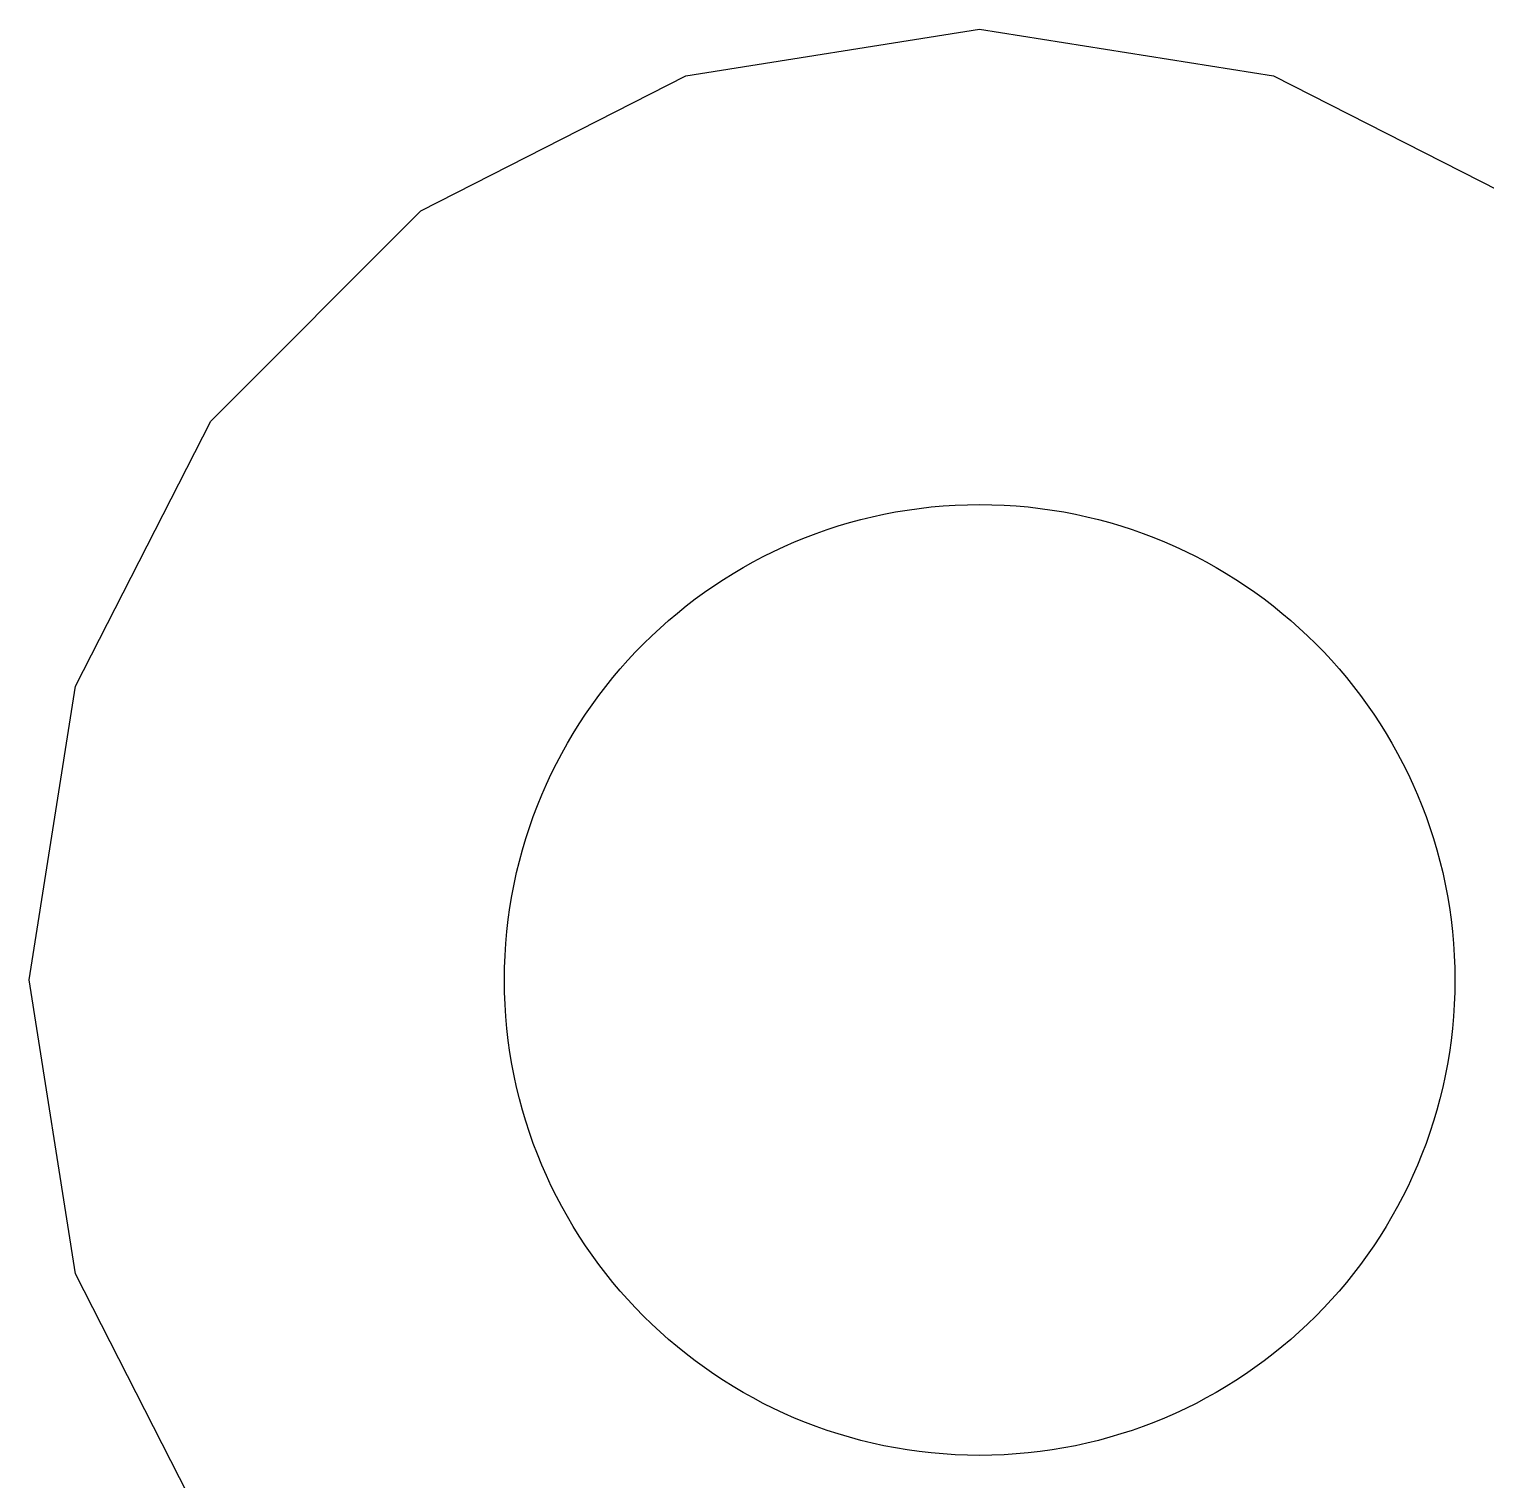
# Model space of a CAD drawing. Header units: millimetres. Extents: x -3894 to -3474, y -291 to 6.
# Drawn here: x -3714.73 to -3714.117, y -97.963 to -97.353 of the extents above; entities that cross this region are included whole.
import ezdxf

# ---------------------------------------------------------------- set-up
doc = ezdxf.new("R2010")
doc.units = ezdxf.units.MM
doc.layers.add('BLACK', color=7, linetype='Continuous')

msp = doc.modelspace()

# ---------------------------------------------------------------- linework, layer by layer
at = {"layer": 'BLACK', "linetype": 'Continuous'}
for p, q in [((-3714.45375, -97.37238), (-3714.33015, -97.3528)), ((-3714.33015, -97.3528), (-3714.20654, -97.37238)), ((-3714.56526, -97.4292), (-3714.45375, -97.37238)), ((-3714.20654, -97.37238), (-3714.09503, -97.4292)), ((-3714.65375, -97.51769), (-3714.56526, -97.4292)), ((-3714.71057, -97.6292), (-3714.65375, -97.51769)), ((-3714.73015, -97.7528), (-3714.71057, -97.6292)), ((-3714.71057, -97.87641), (-3714.73015, -97.7528)), ((-3714.65375, -97.98792), (-3714.71057, -97.87641))]:
    msp.add_line(p, q, dxfattribs=at)
at = {"layer": 'BLACK'}
msp.add_circle((-3714.33015, -97.7528), 0.2, dxfattribs=at)

doc.saveas('drawing.dxf')
